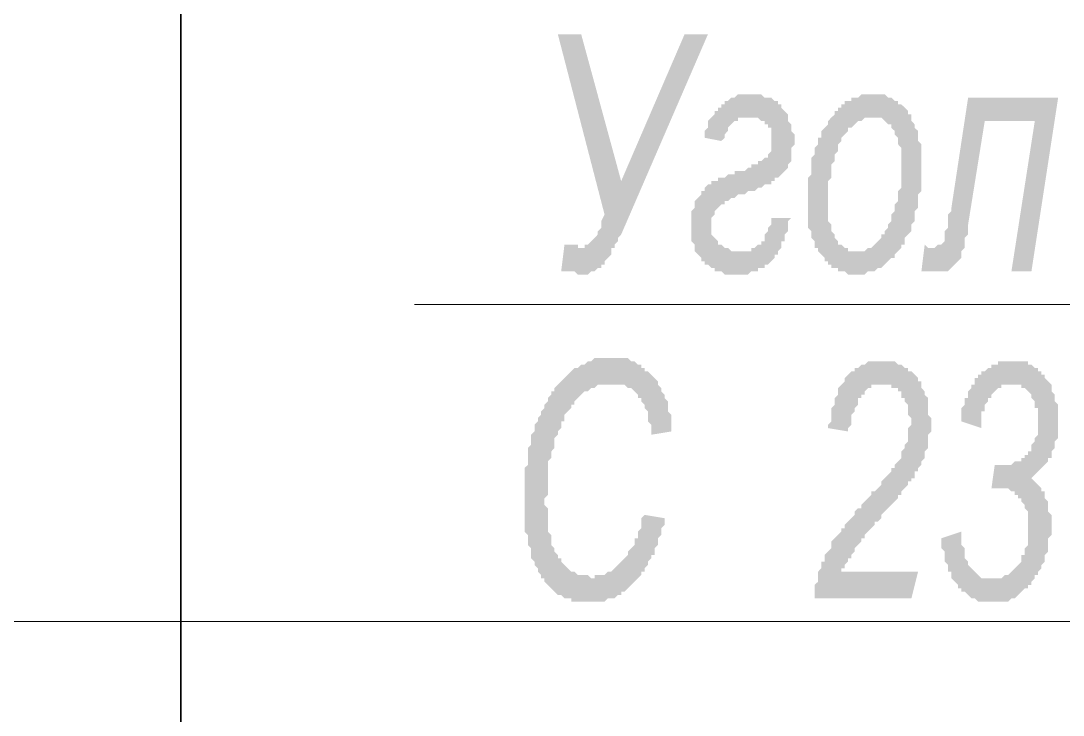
# Model space of a CAD drawing. Header units: millimetres. Extents: x 1372 to 666090, y 1285 to 31551.
# Drawn here: x 626999 to 628302, y 24200 to 25068 of the extents above; entities that cross this region are included whole.
import ezdxf

# ---------------------------------------------------------------- set-up
doc = ezdxf.new("R2010")
doc.units = ezdxf.units.MM
doc.layers.add('PDF _0', color=7, linetype='Continuous')
doc.layers.add('PDF _75-АЗ Штамп', color=7, linetype='Continuous')

msp = doc.modelspace()

# ---------------------------------------------------------------- hatches: boundary and pattern name
at = {"layer": 'PDF _75-АЗ Штамп', "transparency": 33554559}
for points in [[(627670.5, 25050.9), (627699.7, 25050.9), (627749.7, 24867.4), (627829, 25050.9), (627858.2, 25050.9), (627749.7, 24800.7), (627745.6, 24796.5), (627745.6, 24792.3), (627741.4, 24788.1), (627741.4, 24784), (627737.2, 24784), (627737.2, 24779.8), (627737.2, 24775.6), (627733.1, 24771.5), (627733.1, 24771.5), (627728.9, 24767.3), (627728.9, 24763.1), (627728.9, 24763.1), (627724.7, 24763.1), (627724.7, 24758.9), (627720.5, 24758.9), (627716.4, 24754.8), (627716.4, 24754.8), (627712.2, 24754.8), (627708, 24750.6), (627708, 24750.6), (627703.9, 24750.6), (627703.9, 24750.6), (627699.7, 24750.6), (627699.7, 24750.6), (627695.5, 24750.6), (627691.3, 24754.8), (627687.2, 24754.8), (627687.2, 24754.8), (627683, 24754.8), (627683, 24754.8), (627674.7, 24754.8), (627678.8, 24788.1), (627683, 24788.1), (627687.2, 24788.1), (627691.3, 24788.1), (627695.5, 24788.1), (627695.5, 24784), (627699.7, 24784), (627699.7, 24784), (627699.7, 24784), (627703.9, 24784), (627703.9, 24788.1), (627708, 24788.1), (627708, 24788.1), (627712.2, 24792.3), (627712.2, 24792.3), (627716.4, 24796.5), (627716.4, 24796.5), (627720.5, 24800.7), (627720.5, 24804.8), (627724.7, 24809), (627724.7, 24813.2), (627724.7, 24817.3), (627728.9, 24825.7)], [(627874.9, 24917.5), (627854, 24921.6), (627854, 24925.8), (627854, 24930), (627854, 24930), (627858.2, 24934.1), (627858.2, 24938.3), (627858.2, 24942.5), (627862.4, 24946.7), (627862.4, 24946.7), (627866.5, 24950.8), (627866.5, 24955), (627870.7, 24955), (627870.7, 24959.2), (627874.9, 24959.2), (627874.9, 24963.3), (627879.1, 24963.3), (627879.1, 24967.5), (627883.2, 24967.5), (627883.2, 24967.5), (627887.4, 24971.7), (627887.4, 24971.7), (627891.6, 24971.7), (627895.7, 24975.9), (627895.7, 24975.9), (627899.9, 24975.9), (627904.1, 24975.9), (627904.1, 24975.9), (627908.3, 24975.9), (627908.3, 24975.9), (627912.4, 24975.9), (627916.6, 24975.9), (627920.8, 24975.9), (627924.9, 24975.9), (627924.9, 24975.9), (627929.1, 24971.7), (627933.3, 24971.7), (627933.3, 24971.7), (627937.5, 24971.7), (627941.6, 24967.5), (627941.6, 24967.5), (627945.8, 24967.5), (627945.8, 24963.3), (627950, 24963.3), (627950, 24959.2), (627950, 24959.2), (627954.1, 24955), (627954.1, 24955), (627958.3, 24950.8), (627958.3, 24946.7), (627958.3, 24942.5), (627962.5, 24938.3), (627962.5, 24938.3), (627962.5, 24934.1), (627962.5, 24930), (627966.7, 24925.8), (627966.7, 24921.6), (627966.7, 24917.5), (627966.7, 24913.3), (627962.5, 24909.1), (627962.5, 24904.9), (627962.5, 24900.8), (627962.5, 24896.6), (627962.5, 24892.4), (627958.3, 24888.3), (627958.3, 24888.3), (627958.3, 24884.1), (627954.1, 24879.9), (627954.1, 24879.9), (627950, 24875.7), (627950, 24875.7), (627945.8, 24871.6), (627941.6, 24871.6), (627941.6, 24867.4), (627941.6, 24867.4), (627937.5, 24867.4), (627937.5, 24863.2), (627933.3, 24863.2), (627929.1, 24863.2), (627929.1, 24863.2), (627924.9, 24859.1), (627920.8, 24859.1), (627920.8, 24859.1), (627916.6, 24854.9), (627912.4, 24854.9), (627908.3, 24854.9), (627908.3, 24854.9), (627904.1, 24850.7), (627899.9, 24850.7), (627895.7, 24850.7), (627891.6, 24846.5), (627891.6, 24846.5), (627887.4, 24846.5), (627883.2, 24842.4), (627883.2, 24842.4), (627879.1, 24842.4), (627879.1, 24838.2), (627874.9, 24838.2), (627874.9, 24838.2), (627870.7, 24834), (627870.7, 24834), (627870.7, 24834), (627866.5, 24829.9), (627866.5, 24825.7), (627862.4, 24821.5), (627862.4, 24821.5), (627862.4, 24817.3), (627862.4, 24813.2), (627862.4, 24813.2), (627862.4, 24809), (627862.4, 24804.8), (627862.4, 24800.7), (627866.5, 24796.5), (627866.5, 24796.5), (627870.7, 24792.3), (627870.7, 24788.1), (627870.7, 24788.1), (627874.9, 24788.1), (627879.1, 24784), (627879.1, 24784), (627883.2, 24784), (627887.4, 24779.8), (627887.4, 24779.8), (627891.6, 24779.8), (627895.7, 24779.8), (627895.7, 24779.8), (627895.7, 24779.8), (627899.9, 24779.8), (627904.1, 24779.8), (627908.3, 24779.8), (627912.4, 24779.8), (627912.4, 24784), (627916.6, 24784), (627916.6, 24784), (627920.8, 24788.1), (627920.8, 24788.1), (627924.9, 24788.1), (627924.9, 24792.3), (627929.1, 24792.3), (627929.1, 24796.5), (627929.1, 24800.7), (627933.3, 24804.8), (627933.3, 24809), (627933.3, 24809), (627937.5, 24813.2), (627937.5, 24821.5), (627937.5, 24821.5), (627962.5, 24821.5), (627958.3, 24817.3), (627958.3, 24813.2), (627958.3, 24809), (627958.3, 24804.8), (627954.1, 24800.7), (627954.1, 24796.5), (627954.1, 24792.3), (627950, 24792.3), (627950, 24788.1), (627950, 24784), (627945.8, 24779.8), (627945.8, 24779.8), (627945.8, 24775.6), (627941.6, 24775.6), (627941.6, 24771.5), (627937.5, 24767.3), (627937.5, 24767.3), (627933.3, 24763.1), (627933.3, 24763.1), (627929.1, 24763.1), (627929.1, 24758.9), (627924.9, 24758.9), (627920.8, 24758.9), (627920.8, 24754.8), (627916.6, 24754.8), (627916.6, 24754.8), (627912.4, 24754.8), (627908.3, 24750.6), (627908.3, 24750.6), (627904.1, 24750.6), (627899.9, 24750.6), (627899.9, 24750.6), (627895.7, 24750.6), (627891.6, 24750.6), (627887.4, 24750.6), (627887.4, 24750.6), (627883.2, 24750.6), (627879.1, 24750.6), (627874.9, 24754.8), (627874.9, 24754.8), (627870.7, 24754.8), (627866.5, 24754.8), (627866.5, 24758.9), (627862.4, 24758.9), (627862.4, 24758.9), (627858.2, 24763.1), (627854, 24763.1), (627854, 24763.1), (627854, 24767.3), (627849.9, 24767.3), (627849.9, 24771.5), (627845.7, 24775.6), (627845.7, 24775.6), (627841.5, 24779.8), (627841.5, 24784), (627841.5, 24788.1), (627837.3, 24792.3), (627837.3, 24792.3), (627837.3, 24796.5), (627837.3, 24800.7), (627837.3, 24804.8), (627837.3, 24809), (627837.3, 24809), (627837.3, 24813.2), (627837.3, 24817.3), (627837.3, 24821.5), (627837.3, 24825.7), (627837.3, 24829.9), (627841.5, 24834), (627841.5, 24838.2), (627841.5, 24842.4), (627841.5, 24842.4), (627845.7, 24846.5), (627845.7, 24846.5), (627849.9, 24850.7), (627849.9, 24854.9), (627854, 24854.9), (627854, 24859.1), (627858.2, 24863.2), (627858.2, 24863.2), (627862.4, 24863.2), (627862.4, 24863.2), (627862.4, 24867.4), (627866.5, 24867.4), (627870.7, 24867.4), (627870.7, 24871.6), (627874.9, 24871.6), (627874.9, 24871.6), (627879.1, 24871.6), (627883.2, 24875.7), (627887.4, 24875.7), (627891.6, 24875.7), (627891.6, 24879.9), (627895.7, 24879.9), (627899.9, 24879.9), (627904.1, 24879.9), (627908.3, 24884.1), (627912.4, 24884.1), (627912.4, 24888.3), (627916.6, 24888.3), (627920.8, 24888.3), (627920.8, 24892.4), (627924.9, 24892.4), (627924.9, 24892.4), (627929.1, 24896.6), (627929.1, 24896.6), (627933.3, 24896.6), (627933.3, 24900.8), (627933.3, 24900.8), (627933.3, 24900.8), (627937.5, 24904.9), (627937.5, 24909.1), (627937.5, 24913.3), (627937.5, 24917.5), (627937.5, 24917.5), (627937.5, 24921.6), (627937.5, 24925.8), (627937.5, 24930), (627937.5, 24934.1), (627933.3, 24934.1), (627933.3, 24938.3), (627929.1, 24938.3), (627929.1, 24942.5), (627924.9, 24942.5), (627924.9, 24942.5), (627920.8, 24946.7), (627916.6, 24946.7), (627912.4, 24946.7), (627912.4, 24946.7), (627908.3, 24946.7), (627904.1, 24946.7), (627904.1, 24946.7), (627899.9, 24946.7), (627895.7, 24946.7), (627895.7, 24942.5), (627891.6, 24942.5), (627891.6, 24942.5), (627887.4, 24938.3), (627887.4, 24938.3), (627883.2, 24934.1), (627883.2, 24934.1), (627883.2, 24930), (627879.1, 24925.8), (627879.1, 24921.6), (627874.9, 24917.5), (627874.9, 24917.5)], [(628183.6, 24971.7), (628296.2, 24971.7), (628262.8, 24754.8), (628237.8, 24754.8), (628267, 24942.5), (628204.4, 24942.5), (628183.6, 24813.2), (628183.6, 24809), (628183.6, 24800.7), (628179.4, 24796.5), (628179.4, 24792.3), (628179.4, 24788.1), (628179.4, 24784), (628175.2, 24779.8), (628175.2, 24779.8), (628175.2, 24775.6), (628175.2, 24771.5), (628171.1, 24767.3), (628171.1, 24767.3), (628171.1, 24767.3), (628166.9, 24763.1), (628166.9, 24763.1), (628162.7, 24758.9), (628162.7, 24758.9), (628158.5, 24754.8), (628154.4, 24754.8), (628154.4, 24754.8), (628150.2, 24754.8), (628146, 24754.8), (628146, 24754.8), (628146, 24754.8), (628141.9, 24754.8), (628137.7, 24754.8), (628137.7, 24754.8), (628133.5, 24754.8), (628129.3, 24754.8), (628129.3, 24754.8), (628125.2, 24754.8), (628129.3, 24788.1), (628133.5, 24784), (628133.5, 24784), (628137.7, 24784), (628141.9, 24784), (628141.9, 24784), (628146, 24788.1), (628150.2, 24788.1), (628150.2, 24788.1), (628154.4, 24792.3), (628154.4, 24792.3), (628154.4, 24792.3), (628154.4, 24796.5), (628154.4, 24800.7), (628154.4, 24800.7), (628154.4, 24804.8), (628158.5, 24809), (628158.5, 24813.2), (628158.5, 24817.3), (628158.5, 24825.7), (628162.7, 24829.9), (628162.7, 24834)], [(627778.9, 24450.3), (627804, 24446.1), (627804, 24441.9), (627804, 24437.7), (627799.8, 24433.6), (627799.8, 24429.4), (627799.8, 24425.2), (627795.6, 24421.1), (627795.6, 24416.9), (627795.6, 24412.7), (627791.5, 24408.5), (627791.5, 24404.4), (627791.5, 24400.2), (627787.3, 24400.2), (627787.3, 24396), (627783.1, 24391.9), (627783.1, 24387.7), (627783.1, 24387.7), (627778.9, 24383.5), (627778.9, 24379.3), (627774.8, 24379.3), (627774.8, 24375.2), (627770.6, 24371), (627770.6, 24371), (627766.4, 24366.8), (627766.4, 24366.8), (627762.3, 24362.7), (627762.3, 24362.7), (627758.1, 24358.5), (627758.1, 24358.5), (627753.9, 24354.3), (627749.7, 24354.3), (627749.7, 24350.1), (627745.6, 24350.1), (627745.6, 24350.1), (627741.4, 24346), (627737.2, 24346), (627737.2, 24346), (627733.1, 24346), (627728.9, 24341.8), (627728.9, 24341.8), (627724.7, 24341.8), (627720.5, 24341.8), (627720.5, 24341.8), (627716.4, 24341.8), (627712.2, 24341.8), (627712.2, 24341.8), (627712.2, 24341.8), (627708, 24341.8), (627703.9, 24341.8), (627699.7, 24341.8), (627699.7, 24341.8), (627695.5, 24341.8), (627691.3, 24341.8), (627687.2, 24341.8), (627687.2, 24346), (627683, 24346), (627683, 24346), (627678.8, 24346), (627674.7, 24350.1), (627674.7, 24350.1), (627670.5, 24350.1), (627666.3, 24354.3), (627666.3, 24354.3), (627662.2, 24358.5), (627662.2, 24358.5), (627658, 24362.7), (627658, 24362.7), (627653.8, 24366.8), (627653.8, 24371), (627649.6, 24371), (627649.6, 24375.2), (627649.6, 24375.2), (627645.5, 24379.3), (627645.5, 24379.3), (627645.5, 24383.5), (627641.3, 24387.7), (627641.3, 24391.9), (627641.3, 24391.9), (627637.1, 24396), (627637.1, 24400.2), (627637.1, 24404.4), (627637.1, 24408.5), (627633, 24412.7), (627633, 24412.7), (627633, 24416.9), (627633, 24421.1), (627633, 24425.2), (627628.8, 24429.4), (627628.8, 24433.6), (627628.8, 24437.7), (627628.8, 24441.9), (627628.8, 24446.1), (627628.8, 24450.3), (627628.8, 24458.6), (627628.8, 24462.8), (627628.8, 24466.9), (627628.8, 24466.9), (627628.8, 24471.1), (627628.8, 24475.3), (627628.8, 24479.5), (627628.8, 24483.6), (627628.8, 24487.8), (627628.8, 24492), (627628.8, 24496.1), (627628.8, 24500.3), (627628.8, 24504.5), (627628.8, 24508.7), (627633, 24512.8), (627633, 24517), (627633, 24521.2), (627633, 24525.3), (627633, 24529.5), (627633, 24533.7), (627637.1, 24537.9), (627637.1, 24542), (627637.1, 24546.2), (627637.1, 24550.4), (627641.3, 24554.5), (627641.3, 24554.5), (627641.3, 24558.7), (627641.3, 24562.9), (627645.5, 24567.1), (627645.5, 24571.2), (627645.5, 24571.2), (627649.6, 24575.4), (627649.6, 24579.6), (627653.8, 24583.7), (627653.8, 24587.9), (627653.8, 24587.9), (627658, 24592.1), (627658, 24596.3), (627662.2, 24600.4), (627662.2, 24600.4), (627662.2, 24604.6), (627666.3, 24604.6), (627666.3, 24608.8), (627670.5, 24612.9), (627670.5, 24612.9), (627674.7, 24617.1), (627678.8, 24621.3), (627678.8, 24621.3), (627683, 24625.5), (627683, 24625.5), (627687.2, 24629.6), (627687.2, 24629.6), (627691.3, 24633.8), (627691.3, 24633.8), (627695.5, 24633.8), (627699.7, 24638), (627699.7, 24638), (627703.9, 24638), (627708, 24642.1), (627708, 24642.1), (627712.2, 24642.1), (627712.2, 24642.1), (627716.4, 24646.3), (627720.5, 24646.3), (627720.5, 24646.3), (627724.7, 24646.3), (627728.9, 24646.3), (627733.1, 24646.3), (627733.1, 24646.3), (627737.2, 24646.3), (627741.4, 24646.3), (627741.4, 24646.3), (627745.6, 24646.3), (627749.7, 24646.3), (627753.9, 24646.3), (627753.9, 24646.3), (627758.1, 24646.3), (627762.3, 24642.1), (627762.3, 24642.1), (627766.4, 24642.1), (627770.6, 24638), (627770.6, 24638), (627774.8, 24638), (627774.8, 24633.8), (627778.9, 24633.8), (627778.9, 24629.6), (627783.1, 24629.6), (627787.3, 24625.5), (627787.3, 24625.5), (627791.5, 24621.3), (627791.5, 24621.3), (627791.5, 24621.3), (627795.6, 24617.1), (627795.6, 24612.9), (627799.8, 24608.8), (627799.8, 24608.8), (627799.8, 24604.6), (627804, 24600.4), (627804, 24596.3), (627804, 24596.3), (627808.1, 24592.1), (627808.1, 24587.9), (627808.1, 24583.7), (627808.1, 24579.6), (627812.3, 24575.4), (627812.3, 24571.2), (627812.3, 24567.1), (627812.3, 24562.9), (627812.3, 24558.7), (627812.3, 24554.5), (627812.3, 24554.5), (627787.3, 24550.4), (627787.3, 24554.5), (627787.3, 24558.7), (627787.3, 24562.9), (627783.1, 24567.1), (627783.1, 24571.2), (627783.1, 24575.4), (627783.1, 24579.6), (627778.9, 24583.7), (627778.9, 24587.9), (627778.9, 24587.9), (627774.8, 24592.1), (627774.8, 24596.3), (627770.6, 24596.3), (627770.6, 24600.4), (627770.6, 24600.4), (627766.4, 24604.6), (627766.4, 24604.6), (627762.3, 24608.8), (627758.1, 24608.8), (627758.1, 24608.8), (627753.9, 24612.9), (627749.7, 24612.9), (627749.7, 24612.9), (627745.6, 24612.9), (627741.4, 24612.9), (627741.4, 24612.9), (627737.2, 24612.9), (627733.1, 24612.9), (627733.1, 24612.9), (627728.9, 24612.9), (627724.7, 24612.9), (627724.7, 24612.9), (627720.5, 24612.9), (627720.5, 24612.9), (627716.4, 24608.8), (627712.2, 24608.8), (627712.2, 24608.8), (627708, 24604.6), (627708, 24604.6), (627703.9, 24604.6), (627699.7, 24600.4), (627699.7, 24600.4), (627695.5, 24596.3), (627695.5, 24596.3), (627691.3, 24592.1), (627691.3, 24587.9), (627687.2, 24587.9), (627687.2, 24583.7), (627683, 24579.6), (627683, 24579.6), (627678.8, 24575.4), (627678.8, 24571.2), (627678.8, 24567.1), (627674.7, 24567.1), (627674.7, 24562.9), (627674.7, 24558.7), (627670.5, 24554.5), (627670.5, 24554.5), (627670.5, 24550.4), (627666.3, 24546.2), (627666.3, 24542), (627666.3, 24537.9), (627666.3, 24533.7), (627662.2, 24529.5), (627662.2, 24529.5), (627662.2, 24525.3), (627662.2, 24521.2), (627658, 24517), (627658, 24512.8), (627658, 24508.7), (627658, 24504.5), (627658, 24500.3), (627658, 24496.1), (627658, 24492), (627658, 24487.8), (627658, 24483.6), (627658, 24479.5), (627658, 24475.3), (627653.8, 24471.1), (627653.8, 24466.9), (627653.8, 24462.8), (627658, 24458.6), (627658, 24454.4), (627658, 24450.3), (627658, 24441.9), (627658, 24437.7), (627658, 24433.6), (627658, 24433.6), (627658, 24429.4), (627662.2, 24425.2), (627662.2, 24421.1), (627662.2, 24416.9), (627662.2, 24412.7), (627666.3, 24408.5), (627666.3, 24408.5), (627666.3, 24404.4), (627670.5, 24400.2), (627670.5, 24400.2), (627670.5, 24396), (627674.7, 24396), (627674.7, 24391.9), (627678.8, 24387.7), (627678.8, 24387.7), (627683, 24383.5), (627683, 24383.5), (627687.2, 24379.3), (627691.3, 24379.3), (627691.3, 24379.3), (627695.5, 24375.2), (627695.5, 24375.2), (627699.7, 24375.2), (627703.9, 24375.2), (627703.9, 24375.2), (627708, 24375.2), (627712.2, 24371), (627712.2, 24371), (627716.4, 24371), (627716.4, 24375.2), (627720.5, 24375.2), (627724.7, 24375.2), (627724.7, 24375.2), (627728.9, 24375.2), (627733.1, 24379.3), (627733.1, 24379.3), (627737.2, 24379.3), (627741.4, 24383.5), (627741.4, 24383.5), (627745.6, 24387.7), (627745.6, 24387.7), (627749.7, 24391.9), (627749.7, 24391.9), (627753.9, 24396), (627753.9, 24396), (627758.1, 24400.2), (627758.1, 24404.4), (627762.3, 24408.5), (627762.3, 24408.5), (627766.4, 24412.7), (627766.4, 24416.9), (627766.4, 24421.1), (627770.6, 24421.1), (627770.6, 24425.2), (627770.6, 24429.4), (627774.8, 24433.6), (627774.8, 24437.7), (627774.8, 24441.9), (627774.8, 24446.1), (627778.9, 24450.3)], [(627991.7, 24346), (627991.7, 24350.1), (627991.7, 24354.3), (627991.7, 24358.5), (627991.7, 24362.7), (627995.9, 24366.8), (627995.9, 24371), (627995.9, 24375.2), (627995.9, 24379.3), (628000, 24383.5), (628000, 24383.5), (628000, 24387.7), (628000, 24391.9), (628004.2, 24391.9), (628004.2, 24396), (628004.2, 24400.2), (628008.4, 24404.4), (628008.4, 24404.4), (628012.5, 24408.5), (628012.5, 24412.7), (628012.5, 24416.9), (628016.7, 24421.1), (628016.7, 24421.1), (628020.9, 24425.2), (628020.9, 24425.2), (628020.9, 24425.2), (628025.1, 24429.4), (628025.1, 24429.4), (628025.1, 24433.6), (628029.2, 24433.6), (628029.2, 24437.7), (628033.4, 24441.9), (628033.4, 24441.9), (628037.6, 24446.1), (628037.6, 24446.1), (628041.7, 24450.3), (628041.7, 24454.4), (628045.9, 24458.6), (628050.1, 24458.6), (628050.1, 24462.8), (628054.3, 24466.9), (628058.4, 24471.1), (628062.6, 24475.3), (628062.6, 24475.3), (628062.6, 24479.5), (628066.8, 24479.5), (628070.9, 24483.6), (628075.1, 24487.8), (628075.1, 24492), (628079.3, 24496.1), (628079.3, 24496.1), (628083.5, 24500.3), (628083.5, 24500.3), (628087.6, 24504.5), (628087.6, 24508.7), (628091.8, 24508.7), (628091.8, 24508.7), (628091.8, 24512.8), (628096, 24517), (628096, 24517), (628100.1, 24521.2), (628100.1, 24525.3), (628100.1, 24529.5), (628104.3, 24533.7), (628104.3, 24533.7), (628104.3, 24537.9), (628108.5, 24542), (628108.5, 24542), (628108.5, 24546.2), (628108.5, 24550.4), (628108.5, 24554.5), (628108.5, 24558.7), (628112.7, 24562.9), (628112.7, 24567.1), (628112.7, 24571.2), (628108.5, 24575.4), (628108.5, 24575.4), (628108.5, 24579.6), (628108.5, 24583.7), (628108.5, 24587.9), (628104.3, 24592.1), (628104.3, 24596.3), (628100.1, 24596.3), (628100.1, 24600.4), (628100.1, 24604.6), (628096, 24604.6), (628096, 24608.8), (628091.8, 24608.8), (628087.6, 24608.8), (628087.6, 24612.9), (628083.5, 24612.9), (628079.3, 24612.9), (628079.3, 24612.9), (628075.1, 24612.9), (628070.9, 24612.9), (628070.9, 24612.9), (628066.8, 24612.9), (628062.6, 24612.9), (628062.6, 24608.8), (628058.4, 24608.8), (628058.4, 24608.8), (628054.3, 24604.6), (628054.3, 24600.4), (628050.1, 24600.4), (628050.1, 24596.3), (628045.9, 24596.3), (628045.9, 24592.1), (628045.9, 24587.9), (628041.7, 24583.7), (628041.7, 24583.7), (628041.7, 24579.6), (628037.6, 24575.4), (628037.6, 24571.2), (628037.6, 24567.1), (628037.6, 24562.9), (628033.4, 24558.7), (628033.4, 24554.5), (628008.4, 24558.7), (628008.4, 24562.9), (628012.5, 24567.1), (628012.5, 24571.2), (628012.5, 24575.4), (628012.5, 24579.6), (628012.5, 24583.7), (628016.7, 24587.9), (628016.7, 24592.1), (628016.7, 24596.3), (628016.7, 24596.3), (628020.9, 24600.4), (628020.9, 24604.6), (628020.9, 24608.8), (628025.1, 24612.9), (628025.1, 24612.9), (628029.2, 24617.1), (628029.2, 24621.3), (628029.2, 24621.3), (628033.4, 24625.5), (628033.4, 24625.5), (628037.6, 24629.6), (628041.7, 24629.6), (628041.7, 24633.8), (628045.9, 24633.8), (628045.9, 24633.8), (628050.1, 24638), (628054.3, 24638), (628054.3, 24638), (628058.4, 24642.1), (628058.4, 24642.1), (628062.6, 24642.1), (628066.8, 24642.1), (628070.9, 24642.1), (628070.9, 24642.1), (628075.1, 24642.1), (628079.3, 24642.1), (628079.3, 24642.1), (628083.5, 24642.1), (628087.6, 24642.1), (628091.8, 24642.1), (628091.8, 24642.1), (628096, 24638), (628100.1, 24638), (628100.1, 24638), (628104.3, 24633.8), (628104.3, 24633.8), (628108.5, 24633.8), (628108.5, 24629.6), (628112.7, 24629.6), (628116.8, 24625.5), (628116.8, 24625.5), (628121, 24621.3), (628121, 24617.1), (628125.2, 24617.1), (628125.2, 24612.9), (628125.2, 24608.8), (628129.3, 24604.6), (628129.3, 24604.6), (628129.3, 24600.4), (628133.5, 24596.3), (628133.5, 24592.1), (628133.5, 24587.9), (628133.5, 24583.7), (628133.5, 24579.6), (628133.5, 24575.4), (628137.7, 24571.2), (628137.7, 24567.1), (628137.7, 24562.9), (628137.7, 24562.9), (628137.7, 24558.7), (628137.7, 24554.5), (628137.7, 24554.5), (628133.5, 24550.4), (628133.5, 24546.2), (628133.5, 24542), (628133.5, 24537.9), (628133.5, 24533.7), (628129.3, 24529.5), (628129.3, 24525.3), (628129.3, 24521.2), (628125.2, 24517), (628125.2, 24517), (628125.2, 24512.8), (628121, 24508.7), (628121, 24508.7), (628121, 24504.5), (628121, 24504.5), (628116.8, 24504.5), (628116.8, 24500.3), (628116.8, 24500.3), (628116.8, 24496.1), (628112.7, 24496.1), (628112.7, 24492), (628108.5, 24492), (628108.5, 24487.8), (628104.3, 24483.6), (628104.3, 24483.6), (628100.1, 24479.5), (628100.1, 24475.3), (628096, 24475.3), (628096, 24471.1), (628091.8, 24466.9), (628087.6, 24462.8), (628087.6, 24462.8), (628083.5, 24458.6), (628079.3, 24454.4), (628075.1, 24450.3), (628075.1, 24446.1), (628070.9, 24441.9), (628066.8, 24441.9), (628066.8, 24437.7), (628062.6, 24433.6), (628058.4, 24429.4), (628058.4, 24429.4), (628054.3, 24425.2), (628054.3, 24421.1), (628050.1, 24421.1), (628050.1, 24416.9), (628045.9, 24412.7), (628045.9, 24412.7), (628041.7, 24408.5), (628041.7, 24408.5), (628041.7, 24404.4), (628037.6, 24400.2), (628037.6, 24396), (628033.4, 24396), (628033.4, 24391.9), (628029.2, 24387.7), (628029.2, 24383.5), (628025.1, 24383.5), (628025.1, 24379.3), (628121, 24379.3), (628112.7, 24346)], [(628150.2, 24421.1), (628175.2, 24429.4), (628175.2, 24421.1), (628175.2, 24416.9), (628175.2, 24412.7), (628179.4, 24408.5), (628179.4, 24404.4), (628179.4, 24400.2), (628179.4, 24396), (628183.6, 24391.9), (628183.6, 24391.9), (628183.6, 24387.7), (628187.7, 24383.5), (628187.7, 24383.5), (628187.7, 24383.5), (628191.9, 24379.3), (628191.9, 24379.3), (628196.1, 24375.2), (628196.1, 24375.2), (628200.3, 24371), (628200.3, 24371), (628204.4, 24371), (628208.6, 24371), (628212.8, 24371), (628212.8, 24371), (628216.9, 24371), (628221.1, 24371), (628221.1, 24371), (628225.3, 24371), (628225.3, 24371), (628229.5, 24375.2), (628233.6, 24375.2), (628233.6, 24375.2), (628237.8, 24379.3), (628237.8, 24379.3), (628242, 24383.5), (628246.1, 24387.7), (628246.1, 24387.7), (628250.3, 24391.9), (628250.3, 24396), (628250.3, 24400.2), (628254.5, 24400.2), (628254.5, 24404.4), (628254.5, 24408.5), (628258.7, 24412.7), (628258.7, 24416.9), (628258.7, 24421.1), (628258.7, 24425.2), (628258.7, 24429.4), (628258.7, 24433.6), (628258.7, 24433.6), (628258.7, 24437.7), (628258.7, 24441.9), (628258.7, 24446.1), (628258.7, 24450.3), (628258.7, 24454.4), (628254.5, 24458.6), (628254.5, 24458.6), (628254.5, 24462.8), (628250.3, 24466.9), (628250.3, 24471.1), (628246.1, 24471.1), (628246.1, 24475.3), (628242, 24475.3), (628242, 24479.5), (628237.8, 24479.5), (628237.8, 24479.5), (628233.6, 24483.6), (628229.5, 24483.6), (628225.3, 24483.6), (628225.3, 24483.6), (628221.1, 24483.6), (628221.1, 24483.6), (628216.9, 24483.6), (628212.8, 24483.6), (628216.9, 24512.8), (628221.1, 24512.8), (628225.3, 24512.8), (628225.3, 24512.8), (628229.5, 24512.8), (628233.6, 24512.8), (628233.6, 24512.8), (628237.8, 24512.8), (628242, 24517), (628242, 24517), (628246.1, 24517), (628250.3, 24517), (628250.3, 24521.2), (628254.5, 24521.2), (628254.5, 24525.3), (628258.7, 24525.3), (628258.7, 24529.5), (628262.8, 24529.5), (628262.8, 24533.7), (628262.8, 24537.9), (628267, 24542), (628267, 24546.2), (628267, 24546.2), (628271.2, 24550.4), (628271.2, 24554.5), (628271.2, 24558.7), (628271.2, 24562.9), (628271.2, 24567.1), (628271.2, 24571.2), (628271.2, 24575.4), (628271.2, 24579.6), (628271.2, 24583.7), (628267, 24583.7), (628267, 24587.9), (628267, 24592.1), (628262.8, 24596.3), (628262.8, 24600.4), (628262.8, 24600.4), (628258.7, 24604.6), (628258.7, 24604.6), (628254.5, 24608.8), (628250.3, 24608.8), (628250.3, 24612.9), (628246.1, 24612.9), (628246.1, 24612.9), (628242, 24612.9), (628237.8, 24612.9), (628237.8, 24612.9), (628233.6, 24612.9), (628233.6, 24612.9), (628229.5, 24612.9), (628225.3, 24612.9), (628225.3, 24608.8), (628221.1, 24608.8), (628216.9, 24604.6), (628216.9, 24604.6), (628212.8, 24600.4), (628212.8, 24600.4), (628212.8, 24596.3), (628208.6, 24596.3), (628208.6, 24592.1), (628204.4, 24587.9), (628204.4, 24583.7), (628204.4, 24579.6), (628200.3, 24579.6), (628200.3, 24575.4), (628200.3, 24571.2), (628200.3, 24567.1), (628200.3, 24562.9), (628200.3, 24558.7), (628175.2, 24567.1), (628175.2, 24571.2), (628175.2, 24575.4), (628175.2, 24579.6), (628175.2, 24583.7), (628179.4, 24587.9), (628179.4, 24592.1), (628179.4, 24596.3), (628183.6, 24596.3), (628183.6, 24600.4), (628183.6, 24604.6), (628187.7, 24608.8), (628187.7, 24612.9), (628191.9, 24612.9), (628191.9, 24617.1), (628191.9, 24621.3), (628196.1, 24621.3), (628196.1, 24625.5), (628200.3, 24625.5), (628200.3, 24629.6), (628204.4, 24629.6), (628208.6, 24633.8), (628208.6, 24633.8), (628212.8, 24633.8), (628212.8, 24638), (628216.9, 24638), (628221.1, 24638), (628221.1, 24642.1), (628225.3, 24642.1), (628229.5, 24642.1), (628229.5, 24642.1), (628233.6, 24642.1), (628237.8, 24642.1), (628237.8, 24642.1), (628242, 24642.1), (628246.1, 24642.1), (628250.3, 24642.1), (628250.3, 24642.1), (628254.5, 24642.1), (628258.7, 24642.1), (628258.7, 24638), (628262.8, 24638), (628262.8, 24638), (628267, 24633.8), (628271.2, 24633.8), (628271.2, 24629.6), (628275.3, 24629.6), (628275.3, 24625.5), (628279.5, 24625.5), (628279.5, 24621.3), (628279.5, 24621.3), (628283.7, 24617.1), (628283.7, 24617.1), (628287.9, 24612.9), (628287.9, 24608.8), (628287.9, 24604.6), (628292, 24600.4), (628292, 24600.4), (628292, 24596.3), (628292, 24592.1), (628296.2, 24587.9), (628296.2, 24583.7), (628296.2, 24579.6), (628296.2, 24575.4), (628296.2, 24571.2), (628296.2, 24567.1), (628296.2, 24562.9), (628296.2, 24558.7), (628296.2, 24554.5), (628296.2, 24550.4), (628296.2, 24546.2), (628292, 24542), (628292, 24537.9), (628292, 24533.7), (628292, 24533.7), (628287.9, 24529.5), (628287.9, 24525.3), (628287.9, 24521.2), (628283.7, 24521.2), (628283.7, 24517), (628279.5, 24512.8), (628279.5, 24512.8), (628275.3, 24508.7), (628275.3, 24508.7), (628271.2, 24504.5), (628271.2, 24504.5), (628267, 24500.3), (628262.8, 24496.1), (628262.8, 24496.1), (628262.8, 24496.1), (628267, 24492), (628271.2, 24487.8), (628271.2, 24487.8), (628275.3, 24483.6), (628275.3, 24479.5), (628279.5, 24479.5), (628279.5, 24475.3), (628279.5, 24471.1), (628283.7, 24466.9), (628283.7, 24466.9), (628283.7, 24462.8), (628283.7, 24458.6), (628283.7, 24454.4), (628287.9, 24450.3), (628287.9, 24446.1), (628287.9, 24441.9), (628287.9, 24437.7), (628287.9, 24433.6), (628287.9, 24429.4), (628287.9, 24425.2), (628283.7, 24421.1), (628283.7, 24416.9), (628283.7, 24412.7), (628283.7, 24412.7), (628283.7, 24408.5), (628283.7, 24404.4), (628279.5, 24400.2), (628279.5, 24396), (628279.5, 24391.9), (628275.3, 24387.7), (628275.3, 24387.7), (628275.3, 24383.5), (628271.2, 24379.3), (628271.2, 24375.2), (628267, 24375.2), (628267, 24371), (628267, 24371), (628262.8, 24366.8), (628262.8, 24362.7), (628258.7, 24362.7), (628258.7, 24358.5), (628254.5, 24358.5), (628250.3, 24354.3), (628250.3, 24354.3), (628246.1, 24350.1), (628246.1, 24350.1), (628242, 24346), (628237.8, 24346), (628237.8, 24346), (628233.6, 24341.8), (628229.5, 24341.8), (628229.5, 24341.8), (628225.3, 24341.8), (628221.1, 24341.8), (628221.1, 24341.8), (628216.9, 24341.8), (628216.9, 24341.8), (628212.8, 24341.8), (628208.6, 24341.8), (628204.4, 24341.8), (628204.4, 24341.8), (628200.3, 24341.8), (628196.1, 24341.8), (628196.1, 24341.8), (628191.9, 24346), (628187.7, 24346), (628187.7, 24346), (628183.6, 24350.1), (628183.6, 24350.1), (628179.4, 24354.3), (628175.2, 24354.3), (628175.2, 24358.5), (628171.1, 24358.5), (628171.1, 24362.7), (628171.1, 24362.7), (628166.9, 24366.8), (628166.9, 24366.8), (628162.7, 24371), (628162.7, 24375.2), (628162.7, 24379.3), (628158.5, 24379.3), (628158.5, 24383.5), (628158.5, 24387.7), (628154.4, 24391.9), (628154.4, 24396), (628154.4, 24400.2), (628154.4, 24404.4), (628150.2, 24408.5), (628150.2, 24412.7), (628150.2, 24416.9), (628150.2, 24421.1), (628150.2, 24421.1)]]:
    msp.add_hatch(color=256, dxfattribs=at).paths.add_polyline_path(points)
h = msp.add_hatch(color=256, dxfattribs=at)
h.paths.add_polyline_path([(627983.3, 24838.2), (627983.3, 24842.4), (627983.3, 24846.5), (627983.3, 24850.7), (627983.3, 24854.9), (627983.3, 24859.1), (627983.3, 24863.2), (627983.3, 24867.4), (627983.3, 24871.6), (627987.5, 24875.7), (627987.5, 24879.9), (627987.5, 24884.1), (627987.5, 24888.3), (627987.5, 24892.4), (627987.5, 24896.6), (627991.7, 24900.8), (627991.7, 24900.8), (627991.7, 24904.9), (627991.7, 24909.1), (627995.9, 24913.3), (627995.9, 24917.5), (627995.9, 24921.6), (628000, 24921.6), (628000, 24925.8), (628000, 24930), (628004.2, 24934.1), (628004.2, 24934.1), (628008.4, 24938.3), (628008.4, 24942.5), (628012.5, 24946.7), (628012.5, 24946.7), (628016.7, 24950.8), (628016.7, 24955), (628020.9, 24955), (628020.9, 24959.2), (628025.1, 24959.2), (628025.1, 24963.3), (628029.2, 24963.3), (628029.2, 24967.5), (628033.4, 24967.5), (628037.6, 24967.5), (628037.6, 24971.7), (628041.7, 24971.7), (628041.7, 24971.7), (628045.9, 24971.7), (628050.1, 24975.9), (628050.1, 24975.9), (628054.3, 24975.9), (628058.4, 24975.9), (628062.6, 24975.9), (628062.6, 24975.9), (628066.8, 24975.9), (628066.8, 24975.9), (628070.9, 24975.9), (628075.1, 24975.9), (628075.1, 24975.9), (628079.3, 24975.9), (628083.5, 24971.7), (628083.5, 24971.7), (628087.6, 24971.7), (628091.8, 24967.5), (628091.8, 24967.5), (628096, 24967.5), (628096, 24963.3), (628100.1, 24963.3), (628104.3, 24959.2), (628104.3, 24959.2), (628108.5, 24955), (628108.5, 24950.8), (628108.5, 24950.8), (628112.7, 24950.8), (628112.7, 24946.7), (628112.7, 24942.5), (628116.8, 24938.3), (628116.8, 24938.3), (628116.8, 24934.1), (628121, 24930), (628121, 24925.8), (628121, 24921.6), (628121, 24917.5), (628125.2, 24913.3), (628125.2, 24909.1), (628125.2, 24904.9), (628125.2, 24900.8), (628125.2, 24896.6), (628125.2, 24892.4), (628125.2, 24888.3), (628125.2, 24884.1), (628125.2, 24879.9), (628125.2, 24875.7), (628125.2, 24871.6), (628125.2, 24867.4), (628125.2, 24863.2), (628125.2, 24859.1), (628125.2, 24854.9), (628125.2, 24854.9), (628121, 24850.7), (628121, 24846.5), (628121, 24842.4), (628121, 24838.2), (628121, 24834), (628116.8, 24829.9), (628116.8, 24825.7), (628116.8, 24821.5), (628116.8, 24817.3), (628116.8, 24817.3), (628112.7, 24813.2), (628112.7, 24809), (628112.7, 24804.8), (628108.5, 24800.7), (628108.5, 24800.7), (628104.3, 24796.5), (628104.3, 24792.3), (628104.3, 24788.1), (628100.1, 24788.1), (628100.1, 24784), (628096, 24779.8), (628096, 24779.8), (628091.8, 24775.6), (628091.8, 24771.5), (628087.6, 24771.5), (628083.5, 24767.3), (628083.5, 24767.3), (628083.5, 24767.3), (628079.3, 24763.1), (628079.3, 24763.1), (628075.1, 24758.9), (628070.9, 24758.9), (628070.9, 24758.9), (628066.8, 24754.8), (628062.6, 24754.8), (628062.6, 24754.8), (628058.4, 24754.8), (628054.3, 24750.6), (628054.3, 24750.6), (628050.1, 24750.6), (628045.9, 24750.6), (628045.9, 24750.6), (628045.9, 24750.6), (628041.7, 24750.6), (628037.6, 24750.6), (628033.4, 24750.6), (628033.4, 24750.6), (628029.2, 24754.8), (628025.1, 24754.8), (628025.1, 24754.8), (628020.9, 24754.8), (628020.9, 24758.9), (628016.7, 24758.9), (628012.5, 24758.9), (628012.5, 24763.1), (628008.4, 24763.1), (628008.4, 24767.3), (628004.2, 24767.3), (628004.2, 24771.5), (628000, 24775.6), (628000, 24775.6), (627995.9, 24779.8), (627995.9, 24784), (627991.7, 24784), (627991.7, 24788.1), (627991.7, 24792.3), (627987.5, 24796.5), (627987.5, 24800.7), (627987.5, 24804.8), (627987.5, 24804.8), (627983.3, 24809), (627983.3, 24813.2), (627983.3, 24817.3), (627983.3, 24821.5), (627983.3, 24825.7), (627983.3, 24829.9), (627983.3, 24834), (627983.3, 24838.2)], flags=0)
h.paths.add_polyline_path([(628008.4, 24842.4), (628008.4, 24838.2), (628008.4, 24829.9), (628008.4, 24825.7), (628008.4, 24821.5), (628008.4, 24817.3), (628012.5, 24813.2), (628012.5, 24813.2), (628012.5, 24809), (628012.5, 24804.8), (628016.7, 24800.7), (628016.7, 24796.5), (628016.7, 24796.5), (628016.7, 24796.5), (628020.9, 24792.3), (628020.9, 24788.1), (628025.1, 24788.1), (628029.2, 24784), (628029.2, 24784), (628033.4, 24784), (628033.4, 24779.8), (628037.6, 24779.8), (628041.7, 24779.8), (628041.7, 24779.8), (628045.9, 24779.8), (628045.9, 24779.8), (628050.1, 24779.8), (628054.3, 24779.8), (628054.3, 24779.8), (628058.4, 24784), (628062.6, 24784), (628062.6, 24784), (628066.8, 24788.1), (628066.8, 24788.1), (628070.9, 24792.3), (628075.1, 24796.5), (628075.1, 24796.5), (628075.1, 24800.7), (628079.3, 24800.7), (628079.3, 24804.8), (628083.5, 24809), (628083.5, 24813.2), (628083.5, 24813.2), (628087.6, 24817.3), (628087.6, 24821.5), (628087.6, 24825.7), (628091.8, 24829.9), (628091.8, 24829.9), (628091.8, 24834), (628091.8, 24838.2), (628096, 24842.4), (628096, 24846.5), (628096, 24846.5), (628096, 24850.7), (628096, 24854.9), (628100.1, 24859.1), (628100.1, 24863.2), (628100.1, 24867.4), (628100.1, 24871.6), (628100.1, 24875.7), (628100.1, 24879.9), (628100.1, 24884.1), (628100.1, 24888.3), (628100.1, 24892.4), (628100.1, 24896.6), (628100.1, 24900.8), (628100.1, 24904.9), (628100.1, 24909.1), (628096, 24913.3), (628096, 24917.5), (628096, 24917.5), (628096, 24921.6), (628091.8, 24925.8), (628091.8, 24930), (628091.8, 24930), (628091.8, 24930), (628087.6, 24934.1), (628087.6, 24938.3), (628083.5, 24938.3), (628079.3, 24942.5), (628079.3, 24942.5), (628075.1, 24946.7), (628075.1, 24946.7), (628070.9, 24946.7), (628066.8, 24946.7), (628066.8, 24946.7), (628062.6, 24946.7), (628062.6, 24946.7), (628058.4, 24946.7), (628054.3, 24946.7), (628054.3, 24946.7), (628050.1, 24942.5), (628045.9, 24942.5), (628045.9, 24942.5), (628041.7, 24938.3), (628041.7, 24938.3), (628041.7, 24938.3), (628037.6, 24934.1), (628033.4, 24934.1), (628033.4, 24930), (628029.2, 24925.8), (628029.2, 24925.8), (628025.1, 24921.6), (628025.1, 24917.5), (628025.1, 24917.5), (628020.9, 24913.3), (628020.9, 24909.1), (628020.9, 24904.9), (628016.7, 24900.8), (628016.7, 24896.6), (628016.7, 24892.4), (628016.7, 24892.4), (628012.5, 24888.3), (628012.5, 24884.1), (628012.5, 24879.9), (628012.5, 24875.7), (628012.5, 24871.6), (628008.4, 24867.4), (628008.4, 24863.2), (628008.4, 24859.1), (628008.4, 24854.9), (628008.4, 24850.7), (628008.4, 24846.5), (628008.4, 24842.4), (628008.4, 24842.4)], flags=0)

# ---------------------------------------------------------------- linework, layer by layer
at = {"layer": 'PDF _0', "lineweight": 35}
msp.add_lwpolyline([(627199.1, 28972), (627199.1, 19565.6)], dxfattribs=at)
at = {"layer": 'PDF _0', "lineweight": 9}
msp.add_lwpolyline([(627491.1, 24713.1), (631850.2, 24713.1)], dxfattribs=at)
at = {"layer": 'PDF _0', "lineweight": 18}
msp.add_lwpolyline([(638090.6, 24316.8), (619774, 24316.8)], close=True, dxfattribs=at)

doc.saveas('drawing.dxf')
